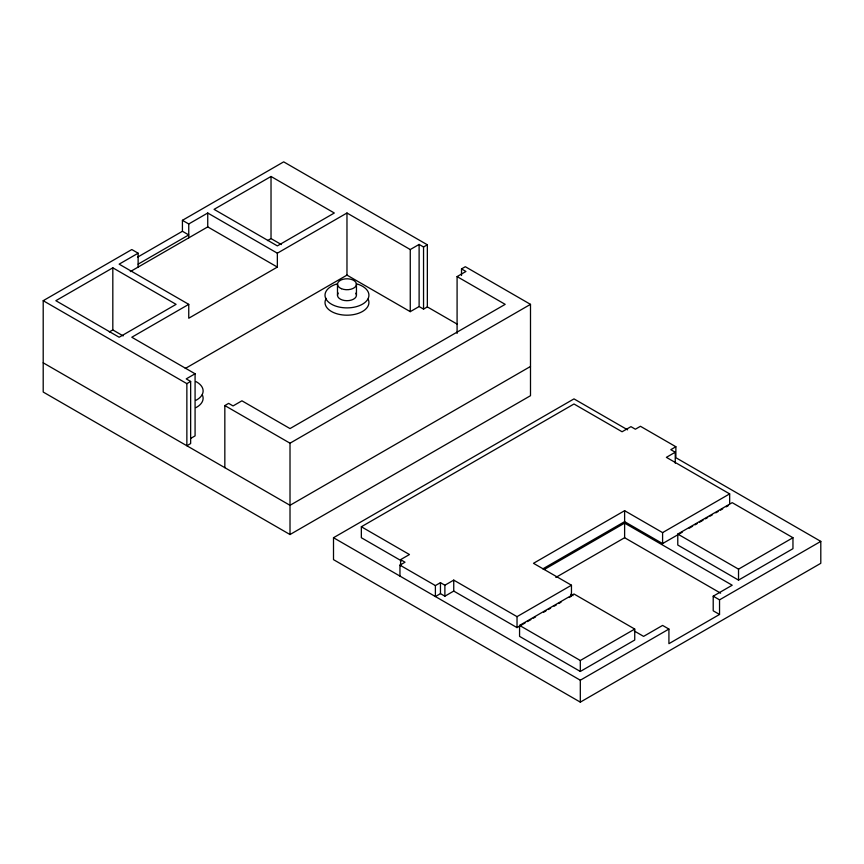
<?xml version="1.0" encoding="UTF-8"?>
<svg xmlns="http://www.w3.org/2000/svg" width="864" height="864" viewBox="0 0 864 864"><rect width="100%" height="100%" fill="white"/><g stroke="black" fill="none" stroke-linecap="round" stroke-linejoin="round"><path stroke-width="1.3" d="M461.516 275.519L461.516 268.909L465.318 266.717L530.496 304.355L530.496 395.701L290.012 534.535L43.2 392.04L43.2 300.694L131.803 249.545L138.132 253.195L138.132 267.084M137.549 257.18L182.423 231.282L182.423 220.32L283.684 161.86L427.345 244.793L427.345 306.914L457.261 324.184M112.817 267.818L55.858 300.694L119.146 337.241L176.094 304.355L112.817 267.818L112.817 329.929L123.174 335.912M138.132 253.195L119.146 264.157L188.752 304.355L188.752 318.233L277.355 267.084L277.355 253.195L346.972 213.008L410.26 249.545L419.116 244.426L423.544 246.985L427.345 244.793M182.423 220.32L188.752 223.97L207.738 213.008L277.355 253.195M271.026 176.472L214.067 209.358L277.355 245.894L334.314 213.008L271.026 176.472L271.026 238.583L281.383 244.566M138.132 264.157L188.752 234.932L182.423 231.282M130.313 271.598L207.738 226.897L277.355 267.084M109.328 331.938L112.817 329.929M267.538 240.602L271.026 238.583M188.752 304.355L131.803 337.241L195.08 373.777L195.08 435.888L190.652 438.448M185.274 368.485L346.972 275.119L410.26 311.656L419.116 306.547L423.544 309.107L427.345 306.914M195.08 373.777L186.224 378.886L190.652 381.445L190.652 443.556L186.862 445.748L186.862 383.638L43.2 300.694M186.862 383.638L190.652 381.445M224.834 467.672L224.834 405.562L228.625 403.369L233.053 405.929L241.92 400.81L290.012 428.576L505.181 304.355L457.088 276.588L457.088 333.407M457.088 276.588L465.944 271.469L461.516 268.909M224.834 405.562L290.012 443.2L530.496 304.355M530.496 366.466L290.012 505.31L43.2 362.815M401.425 560.866L361.346 537.721L361.346 526.759L573.988 403.996L622.08 431.762L630.947 426.654L635.375 429.214L640.44 426.287L675.875 446.742L675.875 457.704L820.8 541.382L820.8 563.306L580.316 702.14L333.504 559.645L333.504 537.721L573.988 398.887L627.61 429.84M400.583 565.736L400.583 559.645L409.45 554.537L361.346 526.759M399.956 576.094L399.956 565.132L405.011 562.205L400.583 559.645M399.956 565.132L435.391 585.587L440.456 582.671L444.884 585.22L453.74 580.111L517.028 616.648L571.46 585.22L571.46 596.182L569.138 597.521M675.875 446.742L670.81 449.669L675.248 452.228L675.248 463.19M675.248 452.228L666.382 457.348L729.67 493.884L729.67 503.626M525.139 622.922L517.028 627.61L453.74 591.073L444.884 596.182L440.456 593.633L435.391 596.549L435.391 585.587M729.67 493.884L662.591 532.613L624.618 510.689L533.488 563.306L571.46 585.22M542.83 568.868L624.618 521.651L662.591 543.575L682.247 532.224M544.18 569.549L624.618 523.109L732.197 585.22L713.21 596.182L713.21 610.805L719.539 614.455L719.539 599.843L820.8 541.382M555.833 577.433L624.618 537.721L720.63 593.158M519.566 625.417L573.988 593.989L634.738 629.068L634.738 640.03L580.316 671.458L519.566 636.379L519.566 625.417L580.316 660.496L634.738 629.068M677.776 534.071L732.197 502.654L792.958 537.721L792.958 548.683L738.526 580.111L677.776 545.033L677.776 534.071L738.526 569.149L792.958 537.721M527.45 621.594L530.928 619.585M533.239 618.246L535.561 616.907M543.661 612.23L545.983 610.891M548.294 609.552L550.616 608.224M554.083 606.215L556.405 604.876M558.716 603.536L561.038 602.197M689.191 528.217L692.658 526.208M694.969 524.869L697.28 523.541M699.602 522.202L703.069 520.204M705.38 518.864L707.692 517.525M710.003 516.197L712.325 514.858M715.792 512.86L718.103 511.52M720.414 510.181L722.725 508.853M726.203 506.844L728.514 505.505M333.504 537.721L580.316 680.216L668.92 629.068L668.92 643.68L719.539 614.455M713.21 596.182L719.539 599.843M668.92 629.068L662.591 625.417L643.604 636.379L634.349 631.033M570.726 594.302L573.037 595.631M738.526 569.149L738.526 580.111M662.591 532.613L662.591 543.575M624.618 510.689L624.618 521.651M624.618 523.109L624.618 537.721M580.316 660.496L580.316 671.458M580.316 680.216L580.316 702.14M517.028 616.648L517.028 627.61M453.74 580.111L453.74 591.073M444.884 585.22L444.884 596.182M440.456 582.671L440.456 593.633M423.544 246.985L423.544 309.107M419.116 244.426L419.116 306.547M410.26 249.545L410.26 311.656M356.454 284.234L356.454 295.196M346.972 213.008L346.972 275.119M337.489 284.278L337.489 295.24M290.012 443.2L290.012 534.535M207.738 213.008L207.738 226.897M188.752 223.97L188.752 237.859M368.096 299.095A21.946 12.668 0 0 1 346.302 315.187A21.946 12.668 0 0 1 326.246 298.35M356.292 283.748A21.946 12.668 0 0 1 364.284 303.005A21.946 12.668 0 0 1 329.994 303.253A21.946 12.668 0 0 1 337.165 283.878M202.284 394.816A21.946 12.668 0 0 1 195.901 407.646M195.944 381.575A21.946 12.668 0 0 1 195.901 400.334M355.774 293.188A9.482 5.476 0 0 1 346.853 300.694A9.482 5.476 0 0 1 338.256 293.058M341.464 288.706A9.482 5.476 0 0 0 356.411 284.785A9.482 5.476 0 0 0 343.04 279.277A9.482 5.476 0 0 0 341.464 288.706"/></g></svg>
